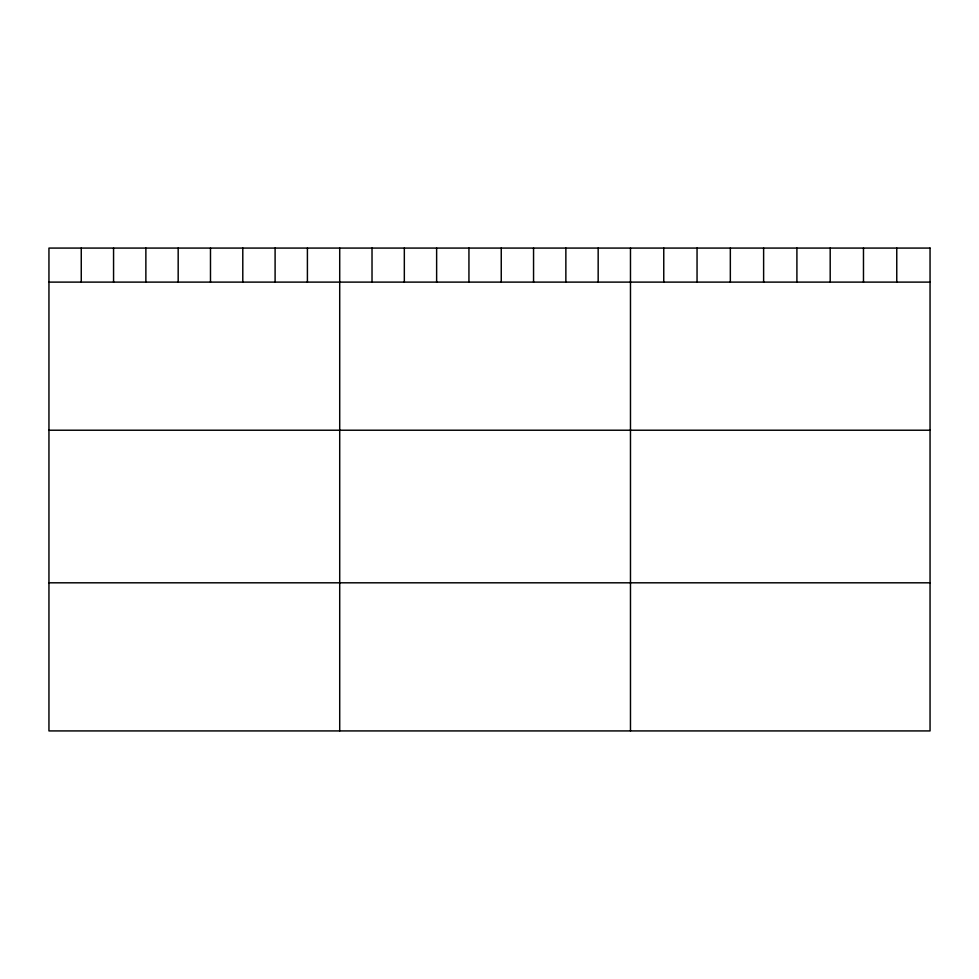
<?xml version="1.0" encoding="UTF-8"?>
<svg xmlns="http://www.w3.org/2000/svg" width="979" height="979" viewBox="0 0 979 979"><rect width="100%" height="100%" fill="white"/><g stroke="black" fill="none" stroke-linecap="round" stroke-linejoin="round"><path stroke-width="1.47" d="M48.95 282.111L930.05 282.111M48.95 430.222L930.05 430.222M48.95 582.811L930.05 582.811M896.764 248.079L896.764 282.111M863.478 248.079L863.478 282.111M830.192 248.079L830.192 282.111M796.906 248.079L796.906 282.111M763.62 248.079L763.62 282.111M730.334 248.079L730.334 282.111M697.048 248.079L697.048 282.111M663.762 248.079L663.762 282.111M630.476 248.079L630.476 730.921M598.169 248.079L598.169 282.111M565.862 248.079L565.862 282.111M533.555 248.079L533.555 282.111M501.248 248.079L501.248 282.111M468.941 248.079L468.941 282.111M436.634 248.079L436.634 282.111M404.327 248.079L404.327 282.111M372.02 248.079L372.02 282.111M339.713 248.079L339.713 730.921M307.406 248.079L307.406 282.111M275.099 248.079L275.099 282.111M242.792 248.079L242.792 282.111M210.485 248.079L210.485 282.111M178.178 248.079L178.178 282.111M145.871 248.079L145.871 282.111M113.564 248.079L113.564 282.111M81.257 248.079L81.257 282.111M930.05 248.079L48.95 248.079L48.95 730.921L930.05 730.921L930.05 248.079"/></g></svg>
